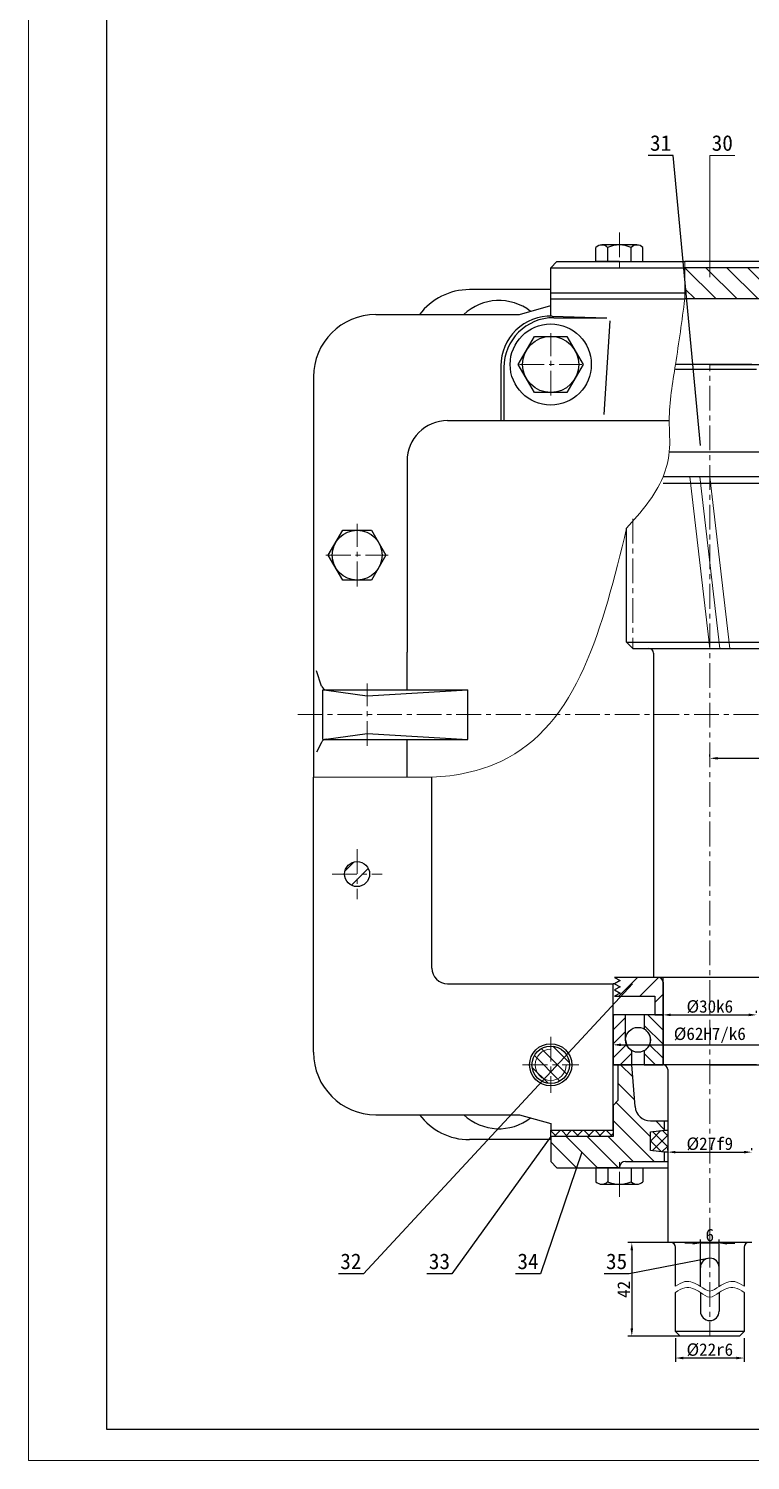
# Model space of a CAD drawing. Header units: millimetres. Extents: x 0 to 1189, y 0 to 841.
# Drawn here: x 0 to 231.4, y 0 to 459 of the extents above; entities that cross this region are included whole.
import ezdxf
from ezdxf import colors
from ezdxf.entities.mleader import LeaderData, LeaderLine
from ezdxf.enums import TextEntityAlignment as Align
from ezdxf.math import Vec2, Vec3

# ---------------------------------------------------------------- set-up
doc = ezdxf.new("R2010")
doc.units = ezdxf.units.MM
doc.header["$LTSCALE"] = 0.25
doc.linetypes.add('CENTER', pattern=[50.8, 31.75, -6.35, 6.35, -6.35])
for name, color, linetype, lineweight in [('中心线', 7, 'CENTER', 15), ('剖面线', 5, 'Continuous', 15), ('尺寸', 3, 'Continuous', 15), ('文字', 7, 'Continuous', 15), ('标注', 7, 'Continuous', 15), ('粗实线', 7, 'Continuous', 30), ('细实线', 7, 'Continuous', 15)]:
    doc.layers.add(name, color=color, linetype=linetype, lineweight=lineweight)
doc.styles.add('Songti', font='')
doc.styles.get("Standard").update_dxf_attribs({"font": ''})
doc.styles.get('Songti').set_extended_font_data('SimSun')
doc.styles.get('Standard').set_extended_font_data('SimSun')
doc.dimstyles.new('Songti', dxfattribs={"dimtxt": 4, "dimasz": 2.5, "dimexe": 1.25, "dimexo": 0.625, "dimtad": 1, "dimdec": 0, "dimdsep": 46, "dimtxsty": 'Songti', "dimcen": 2.5, "dimadec": 0, "dimazin": 0, "dimtfac": 1, "dimtdec": 3, "dimtmove": 0, "dimatfit": 3, "dimfxl": 1, "dimarcsym": 0})

# ---------------------------------------------------------------- blocks, each defined once
blk = doc.blocks.new('*D936')
at = {"layer": 'Defpoints', "color": 0, "transparency": 16777216}
for p in [(207.36, 39.81), (229.36, 39.81), (207.36, 32.81)]:
    blk.add_point(p, dxfattribs=at)
at = {"layer": '尺寸', "color": 0, "lineweight": -2, "transparency": 16777216}
for p, q in [((207.36, 39.18), (207.36, 31.56)), ((229.36, 39.18), (229.36, 31.56)), ((226.86, 32.81), (209.86, 32.81))]:
    blk.add_line(p, q, dxfattribs=at)
at = {"layer": '尺寸', "color": 0, "transparency": 16777216}
for points in [[(209.86, 33.22), (209.86, 32.39), (207.36, 32.81)], [(226.86, 33.22), (226.86, 32.39), (229.36, 32.81)]]:
    blk.add_solid(points, dxfattribs=at)
at = {"layer": '尺寸', "color": 0, "transparency": 16777216, "insert": (218.36, 35.43), "char_height": 4, "attachment_point": 5, "style": 'Songti'}
blk.add_mtext('%%c22r6', dxfattribs=at)
blk = doc.blocks.new('*D937')
at = {"layer": 'Defpoints', "color": 0, "transparency": 16777216}
for p in [(218.36, 69.81), (193.36, 39.81), (218.36, 39.81)]:
    blk.add_point(p, dxfattribs=at)
at = {"layer": '尺寸', "color": 0, "lineweight": -2, "transparency": 16777216}
for p, q in [((217.74, 69.81), (192.11, 69.81)), ((193.36, 67.31), (193.36, 42.31)), ((217.74, 39.81), (192.11, 39.81))]:
    blk.add_line(p, q, dxfattribs=at)
at = {"layer": '尺寸', "color": 0, "transparency": 16777216}
for points in [[(192.94, 67.31), (193.78, 67.31), (193.36, 69.81)], [(192.94, 42.31), (193.78, 42.31), (193.36, 39.81)]]:
    blk.add_solid(points, dxfattribs=at)
at = {"layer": '尺寸', "color": 0, "transparency": 16777216, "insert": (190.74, 54.81), "char_height": 4, "attachment_point": 5, "rotation": 90, "style": 'Songti'}
blk.add_mtext('42', dxfattribs=at)
blk = doc.blocks.new('*D938')
at = {"layer": 'Defpoints', "color": 0, "transparency": 16777216}
for p in [(215.36, 69.59), (215.36, 59.81), (221.36, 59.81)]:
    blk.add_point(p, dxfattribs=at)
at = {"layer": '尺寸', "color": 0, "lineweight": -2, "transparency": 16777216}
for p, q in [((212.86, 69.59), (210.36, 69.59)), ((215.36, 60.43), (215.36, 70.84)), ((221.36, 69.59), (215.36, 69.59)), ((221.36, 60.43), (221.36, 70.84)), ((223.86, 69.59), (226.36, 69.59))]:
    blk.add_line(p, q, dxfattribs=at)
at = {"layer": '尺寸', "color": 0, "transparency": 16777216}
for points in [[(212.86, 70.01), (212.86, 69.18), (215.36, 69.59)], [(223.86, 70.01), (223.86, 69.18), (221.36, 69.59)]]:
    blk.add_solid(points, dxfattribs=at)
at = {"layer": '尺寸', "color": 0, "transparency": 16777216, "insert": (218.36, 72.22), "char_height": 4, "attachment_point": 5, "style": 'Songti'}
blk.add_mtext('6', dxfattribs=at)
blk = doc.blocks.new('*D942')
at = {"layer": 'Defpoints', "color": 0, "transparency": 16777216}
for p in [(187.36, 133.21), (249.36, 133.21), (249.36, 133.21)]:
    blk.add_point(p, dxfattribs=at)
at = {"layer": '尺寸', "color": 0, "lineweight": -2, "transparency": 16777216}
for p, q in [((187.36, 133.83), (187.36, 134.46)), ((189.86, 133.21), (246.86, 133.21)), ((249.36, 133.83), (249.36, 134.46))]:
    blk.add_line(p, q, dxfattribs=at)
at = {"layer": '尺寸', "color": 0, "transparency": 16777216}
for points in [[(189.86, 133.62), (189.86, 132.79), (187.36, 133.21)], [(246.86, 133.62), (246.86, 132.79), (249.36, 133.21)]]:
    blk.add_solid(points, dxfattribs=at)
at = {"layer": '尺寸', "color": 0, "transparency": 16777216, "insert": (218.36, 136.27), "char_height": 4, "attachment_point": 5, "style": 'Songti'}
blk.add_mtext('%%c62H7/k6', dxfattribs=at)
blk = doc.blocks.new('*D943')
at = {"layer": 'Defpoints', "color": 0, "transparency": 16777216}
for p in [(203.36, 142.81), (233.36, 142.81), (233.36, 142.81)]:
    blk.add_point(p, dxfattribs=at)
at = {"layer": '尺寸', "color": 0, "lineweight": -2, "transparency": 16777216}
for p, q in [((203.36, 143.43), (203.36, 144.06)), ((205.86, 142.81), (230.86, 142.81)), ((233.36, 143.43), (233.36, 144.06))]:
    blk.add_line(p, q, dxfattribs=at)
at = {"layer": '尺寸', "color": 0, "transparency": 16777216}
for points in [[(205.86, 143.22), (205.86, 142.39), (203.36, 142.81)], [(230.86, 143.22), (230.86, 142.39), (233.36, 142.81)]]:
    blk.add_solid(points, dxfattribs=at)
at = {"layer": '尺寸', "color": 0, "transparency": 16777216, "insert": (218.36, 145.43), "char_height": 4, "attachment_point": 5, "style": 'Songti'}
blk.add_mtext('%%c30k6', dxfattribs=at)
blk = doc.blocks.new('*D952')
at = {"layer": 'Defpoints', "color": 0, "transparency": 16777216}
for p in [(204.86, 98.81), (231.86, 98.81), (231.86, 98.81)]:
    blk.add_point(p, dxfattribs=at)
at = {"layer": '尺寸', "color": 0, "lineweight": -2, "transparency": 16777216}
for p, q in [((204.86, 99.43), (204.86, 100.06)), ((207.36, 98.81), (229.36, 98.81)), ((231.86, 99.43), (231.86, 100.06))]:
    blk.add_line(p, q, dxfattribs=at)
at = {"layer": '尺寸', "color": 0, "transparency": 16777216}
for points in [[(207.36, 99.22), (207.36, 98.39), (204.86, 98.81)], [(229.36, 99.22), (229.36, 98.39), (231.86, 98.81)]]:
    blk.add_solid(points, dxfattribs=at)
at = {"layer": '尺寸', "color": 0, "transparency": 16777216, "insert": (218.36, 101.43), "char_height": 4, "attachment_point": 5, "style": 'Songti'}
blk.add_mtext('%%c27f9', dxfattribs=at)
blk = doc.blocks.new('*D957')
at = {"layer": 'Defpoints', "color": 0, "transparency": 16777216}
for p in [(218.36, 225.06), (328.36, 225.06), (328.36, 225.06)]:
    blk.add_point(p, dxfattribs=at)
at = {"layer": '尺寸', "color": 0, "lineweight": -2, "transparency": 16777216}
for p, q in [((218.36, 225.68), (218.36, 226.31)), ((220.86, 225.06), (325.86, 225.06)), ((328.36, 225.68), (328.36, 226.31))]:
    blk.add_line(p, q, dxfattribs=at)
at = {"layer": '尺寸', "color": 0, "transparency": 16777216}
for points in [[(220.86, 225.47), (220.86, 224.64), (218.36, 225.06)], [(325.86, 225.47), (325.86, 224.64), (328.36, 225.06)]]:
    blk.add_solid(points, dxfattribs=at)
at = {"layer": '尺寸', "color": 0, "transparency": 16777216, "insert": (273.36, 227.84), "char_height": 4, "attachment_point": 5, "style": 'Songti'}
blk.add_mtext('110±0.027', dxfattribs=at)
blk = doc.blocks.new('_None')

msp = doc.modelspace()

# ---------------------------------------------------------------- hatches: boundary and pattern name
at = {"layer": '剖面线'}
h = msp.add_hatch(dxfattribs=at)
h.set_pattern_fill('ANSI31', color=256, scale=1.5, angle=90, style=0)
edge = h.paths.add_edge_path(flags=16)
edge.add_arc((237.28, 367.31), 5, 3.8141, 90)
edge.add_line((237.28, 372.31), (210.36, 372.31))
edge.add_line((210.36, 372.31), (210.36, 382.31))
edge.add_line((210.36, 382.31), (218.36, 382.31))
edge.add_line((218.36, 382.31), (245.36, 382.31))
edge.add_arc((245.36, 384.31), 2, 270, 360)
edge.add_line((247.36, 384.31), (254.86, 384.31))
edge.add_line((254.86, 384.31), (263.86, 384.31))
edge.add_line((263.86, 384.31), (267.36, 384.31))
edge.add_line((267.36, 384.31), (269.36, 382.31))
edge.add_line((269.36, 382.31), (269.36, 374.31))
edge.add_line((269.36, 374.31), (263.86, 374.31))
edge.add_line((263.86, 374.31), (254.86, 374.31))
edge.add_line((254.86, 374.31), (249.36, 374.31))
edge.add_line((249.36, 374.31), (249.36, 372.31))
edge.add_line((249.36, 372.31), (249.36, 364.31))
edge.add_line((249.36, 364.31), (247.86, 362.81))
edge.add_line((247.86, 362.81), (247.86, 351.31))
edge.add_line((247.86, 351.31), (243.36, 351.31))
edge.add_line((243.36, 351.31), (242.27, 367.64))
h = msp.add_hatch(dxfattribs=at)
h.set_pattern_fill('ANSI31', color=256, scale=1.5, style=0)
edge = h.paths.add_edge_path(flags=16)
edge.add_arc((105.3, 187.93), 4, 0, 360)
h = msp.add_hatch(dxfattribs=at)
h.set_pattern_fill('ANSI31', color=256, scale=1.5, style=0)
h.paths.add_polyline_path([(203.36, 154.81), (198.03, 154.81), (187.86, 154.81), (189.59, 153.81), (187.86, 152.81), (189.59, 151.81), (187.86, 150.81), (189.59, 149.81), (187.86, 148.81), (200.69, 148.81), (200.69, 142.81), (203.36, 142.81)], flags=16)
h = msp.add_hatch(dxfattribs=at)
h.set_pattern_fill('ANSI31', color=256, style=0)
edge = h.paths.add_edge_path(flags=16)
edge.add_line((187.36, 134.81), (187.36, 126.81))
edge.add_line((187.36, 126.81), (193.36, 126.81))
edge.add_line((193.36, 126.81), (193.36, 131.34))
edge.add_arc((195.36, 134.81), 4, 180, 240, ccw=False)
edge.add_line((191.36, 134.81), (191.36, 142.81))
edge.add_line((191.36, 142.81), (187.36, 142.81))
edge.add_line((187.36, 142.81), (187.36, 134.81))
h = msp.add_hatch(dxfattribs=at)
h.set_pattern_fill('ANSI31', color=256, angle=90, style=0)
edge = h.paths.add_edge_path(flags=16)
edge.add_line((203.36, 134.81), (203.36, 142.81))
edge.add_line((203.36, 142.81), (197.36, 142.81))
edge.add_line((197.36, 142.81), (197.36, 138.27))
edge.add_arc((195.36, 134.81), 4, -60, 60, ccw=False)
edge.add_line((197.36, 131.34), (197.36, 126.81))
edge.add_line((197.36, 126.81), (203.36, 126.81))
edge.add_line((203.36, 126.81), (203.36, 134.81))
h = msp.add_hatch(dxfattribs=at)
h.set_pattern_fill('ANSI31', color=256, angle=90, style=0)
edge = h.paths.add_edge_path(flags=16)
edge.add_arc((167.36, 126.81), 6, 0, 360)
h = msp.add_hatch(dxfattribs=at)
h.set_pattern_fill('ANSI31', color=256, scale=1.5, angle=90, style=0)
edge = h.paths.add_edge_path(flags=16)
edge.add_arc((199.39, 113.81), 5, 184.4474, 270)
edge.add_line((199.39, 108.81), (203.86, 108.81))
edge.add_line((203.86, 108.81), (203.86, 105.86))
edge.add_line((203.86, 105.86), (199.36, 105.31))
edge.add_line((199.36, 105.31), (199.36, 99.31))
edge.add_line((199.36, 99.31), (203.86, 98.75))
edge.add_line((203.86, 98.75), (203.86, 95.81))
edge.add_line((203.86, 95.81), (191.36, 95.81))
edge.add_arc((191.36, 93.81), 2, 90, 180)
edge.add_line((189.36, 93.81), (181.86, 93.81))
edge.add_line((181.86, 93.81), (172.86, 93.81))
edge.add_line((172.86, 93.81), (169.36, 93.81))
edge.add_line((169.36, 93.81), (167.36, 95.81))
edge.add_line((167.36, 95.81), (167.36, 103.81))
edge.add_line((167.36, 103.81), (172.86, 103.81))
edge.add_line((172.86, 103.81), (181.86, 103.81))
edge.add_line((181.86, 103.81), (187.36, 103.81))
edge.add_line((187.36, 103.81), (187.36, 105.81))
edge.add_line((187.36, 105.81), (187.36, 113.81))
edge.add_line((187.36, 113.81), (188.86, 115.31))
edge.add_line((188.86, 115.31), (188.86, 126.81))
edge.add_line((188.86, 126.81), (193.36, 126.81))
edge.add_line((193.36, 126.81), (194.4, 113.42))
h = msp.add_hatch(dxfattribs=at)
h.set_pattern_fill('ANSI37', color=256, scale=0.8, style=0)
h.paths.add_polyline_path([(167.36, 103.81), (167.36, 105.81), (187.36, 105.81), (187.36, 103.81)], flags=16)
h = msp.add_hatch(dxfattribs=at)
h.set_pattern_fill('ANSI37', color=256, scale=0.8, style=0)
h.paths.add_polyline_path([(204.86, 102.31), (204.86, 98.75), (203.86, 98.75), (199.36, 99.31), (199.36, 105.31), (203.86, 105.86), (204.86, 105.86)], flags=16)

# ---------------------------------------------------------------- linework, layer by layer
at = {"layer": '中心线'}
for p, q in [((189.37, 393.61), (189.37, 381.31)), ((167.36, 341.31), (167.36, 361.31)), ((157.36, 351.31), (177.36, 351.31)), ((218.36, 69.81), (218.36, 351.31)), ((105.3, 280.18), (105.3, 300.18)), ((193.69, 301.81), (193.69, 260.31)), ((95.3, 290.18), (115.3, 290.18)), ((108.48, 229.06), (108.48, 249.06)), ((86.3, 239.06), (627.9, 239.06)), ((105.3, 195.93), (105.3, 179.93)), ((97.3, 187.93), (113.3, 187.93)), ((167.36, 135.81), (167.36, 117.81)), ((158.36, 126.81), (176.36, 126.81)), ((189.37, 84.51), (189.37, 96.81)), ((218.36, 69.81), (218.36, 39.81))]:
    msp.add_line(p, q, dxfattribs=at)
at = {"layer": '文字'}
for p, q in [((0, 841), (0, 0)), ((0, 0), (1189, 0))]:
    msp.add_line(p, q, dxfattribs=at)
at = {"layer": '标注'}
for p, q in [((218.36, 379.31), (218.36, 418.31)), ((218.36, 418.31), (226.36, 418.31))]:
    msp.add_line(p, q, dxfattribs=at)
at = {"layer": '粗实线'}
for p, q in [((25, 831), (25, 10)), ((181.86, 384.31), (181.86, 388.83)), ((195, 389.61), (183.74, 389.61)), ((185.62, 384.31), (185.62, 388.83)), ((193.12, 384.31), (193.12, 388.83)), ((196.88, 384.31), (196.88, 388.83)), ((167.36, 382.31), (169.36, 384.31)), ((167.36, 372.31), (167.36, 382.31)), ((167.36, 382.31), (210.36, 382.31)), ((169.36, 384.31), (210.36, 384.31)), ((189.37, 384.31), (181.86, 384.31)), ((189.37, 384.31), (196.88, 384.31)), ((247.36, 384.31), (210.36, 384.31)), ((218.36, 382.31), (210.36, 382.31)), ((245.36, 382.31), (218.36, 382.31)), ((167.36, 375.31), (141.3, 375.31)), ((167.36, 374.31), (210.36, 374.31)), ((167.36, 366.81), (167.36, 372.31)), ((167.36, 372.31), (210.36, 372.31)), ((237.28, 372.31), (210.36, 372.31)), ((111.3, 367.31), (157.36, 367.31)), ((157.36, 367.31), (167.36, 370.17)), ((167.83, 366.82), (185.36, 366.31)), ((168.36, 366.31), (185.36, 366.31)), ((186.36, 365.31), (184.36, 335.31)), ((156.97, 351.31), (162.17, 360.31)), ((162.17, 360.31), (172.56, 360.31)), ((172.56, 360.31), (177.75, 351.31)), ((151.36, 350.83), (151.36, 333.31)), ((152.36, 350.31), (152.36, 333.31)), ((162.17, 342.31), (156.97, 351.31)), ((177.75, 351.31), (172.56, 342.31)), ((231.86, 351.31), (207.36, 351.31)), ((207.36, 349.81), (233.36, 349.81)), ((218.36, 351.31), (249.36, 351.31)), ((91.3, 347.31), (91.3, 219.06)), ((172.56, 342.31), (162.17, 342.31)), ((134.3, 333.31), (205.36, 333.31)), ((205.36, 323.31), (236.36, 323.31)), ((121.3, 320.31), (121.3, 259.06)), ((243.04, 315.31), (203.36, 315.31)), ((203.36, 313.31), (240.04, 313.31)), ((191.69, 262.31), (191.69, 298.81)), ((96.06, 290.18), (100.68, 298.18)), ((100.68, 298.18), (109.92, 298.18)), ((109.92, 298.18), (114.54, 290.18)), ((100.68, 282.18), (96.06, 290.18)), ((114.54, 290.18), (109.92, 282.18)), ((109.92, 282.18), (100.68, 282.18)), ((193.69, 260.31), (191.69, 262.31)), ((191.69, 262.31), (240.04, 262.31)), ((121.3, 247.06), (121.3, 259.06)), ((193.69, 260.31), (243.04, 260.31)), ((198.86, 260.31), (198.86, 260.31)), ((200.36, 258.81), (200.36, 154.81)), ((93.91, 248.23), (92.3, 253.06)), ((94.3, 247.06), (140.83, 247.06)), ((94.3, 231.06), (94.3, 247.06)), ((95.53, 246.88), (108.48, 245.06)), ((108.48, 245.06), (140.83, 247.06)), ((140.83, 231.06), (140.83, 247.06)), ((93.83, 230.12), (92.3, 227.06)), ((94.3, 231.06), (140.83, 231.06)), ((95.34, 231.2), (108.48, 233.06)), ((108.48, 233.06), (140.83, 231.06)), ((121.3, 219.06), (121.3, 231.06)), ((91.3, 130.81), (91.3, 219.06)), ((129.3, 157.81), (129.3, 219.06)), ((134.3, 152.81), (187.36, 152.81)), ((187.36, 105.81), (187.36, 152.81)), ((187.86, 152.81), (187.36, 152.81)), ((198.03, 154.81), (187.86, 154.81)), ((187.86, 154.81), (189.59, 153.81)), ((189.59, 153.81), (187.86, 152.81)), ((187.86, 152.81), (189.59, 151.81)), ((189.59, 151.81), (187.86, 150.81)), ((203.36, 154.81), (198.03, 154.81)), ((198.03, 154.81), (198.03, 154.81)), ((201.86, 154.81), (200.36, 154.81)), ((236.36, 154.81), (200.36, 154.81)), ((203.36, 142.81), (203.36, 154.81)), ((203.36, 153.31), (203.36, 126.81)), ((187.86, 150.81), (189.59, 149.81)), ((189.59, 149.81), (187.86, 148.81)), ((187.86, 148.81), (200.69, 148.81)), ((200.69, 148.81), (200.69, 142.81)), ((191.36, 142.81), (187.36, 142.81)), ((187.36, 142.81), (187.36, 134.81)), ((191.36, 134.81), (191.36, 142.81)), ((197.36, 142.81), (191.36, 142.81)), ((203.36, 142.81), (197.36, 142.81)), ((197.36, 142.81), (197.36, 138.27)), ((200.69, 142.81), (203.36, 142.81)), ((203.36, 134.81), (203.36, 142.81)), ((187.36, 134.81), (187.36, 126.81)), ((203.36, 126.81), (203.36, 134.81)), ((193.36, 126.81), (193.36, 131.34)), ((197.36, 131.34), (197.36, 126.81)), ((187.36, 126.81), (193.36, 126.81)), ((218.36, 126.81), (187.36, 126.81)), ((193.36, 126.81), (188.86, 126.81)), ((188.86, 126.81), (188.86, 115.31)), ((197.36, 126.81), (193.36, 126.81)), ((194.4, 113.42), (193.36, 126.81)), ((197.36, 126.81), (203.36, 126.81)), ((203.36, 126.81), (203.36, 126.81)), ((233.36, 126.81), (203.36, 126.81)), ((204.86, 125.31), (204.86, 69.81)), ((218.36, 126.81), (249.36, 126.81)), ((188.86, 115.31), (187.36, 113.81)), ((111.3, 110.81), (157.36, 110.81)), ((157.36, 110.81), (167.36, 107.94)), ((187.36, 113.81), (187.36, 105.81)), ((167.36, 107.94), (167.36, 105.81)), ((167.36, 105.81), (187.36, 105.81)), ((167.36, 103.81), (167.36, 105.81)), ((167.36, 105.81), (187.36, 105.81)), ((187.36, 105.81), (187.36, 103.81)), ((187.36, 105.81), (187.36, 103.81)), ((199.36, 105.31), (203.86, 105.86)), ((199.36, 105.31), (203.86, 105.86)), ((199.39, 108.81), (203.86, 108.81)), ((203.86, 105.86), (203.86, 108.81)), ((203.86, 108.81), (204.86, 108.81)), ((203.86, 105.86), (204.86, 105.86)), ((204.86, 105.86), (204.86, 102.31)), ((167.36, 102.81), (141.3, 102.81)), ((172.86, 103.81), (167.36, 103.81)), ((167.36, 103.81), (167.36, 95.81)), ((187.36, 103.81), (167.36, 103.81)), ((181.86, 103.81), (172.86, 103.81)), ((187.36, 103.81), (181.86, 103.81)), ((199.36, 99.31), (199.36, 105.31)), ((199.36, 99.31), (199.36, 105.31)), ((204.86, 102.31), (204.86, 98.75)), ((203.86, 98.75), (199.36, 99.31)), ((203.86, 98.75), (199.36, 99.31)), ((203.86, 95.81), (203.86, 98.75)), ((204.86, 98.75), (203.86, 98.75)), ((167.36, 95.81), (169.36, 93.81)), ((169.36, 93.81), (172.86, 93.81)), ((172.86, 93.81), (181.86, 93.81)), ((181.86, 93.81), (189.36, 93.81)), ((189.37, 93.81), (181.86, 93.81)), ((181.86, 93.81), (181.86, 89.28)), ((185.62, 93.81), (185.62, 89.28)), ((189.36, 93.81), (189.36, 93.81)), ((189.36, 93.81), (204.86, 93.81)), ((189.37, 93.81), (196.88, 93.81)), ((191.36, 95.81), (203.86, 95.81)), ((193.12, 93.81), (193.12, 89.28)), ((196.88, 93.81), (196.88, 89.28)), ((203.86, 95.81), (204.86, 95.81)), ((183.74, 88.51), (195, 88.51)), ((231.86, 69.81), (204.86, 69.81)), ((207.36, 55.79), (207.36, 68.31)), ((229.36, 68.31), (229.36, 55.79)), ((215.36, 55.79), (215.36, 61.81)), ((221.36, 55.79), (221.36, 61.81)), ((207.36, 41.31), (207.36, 53.83)), ((215.36, 53.83), (215.36, 47.81)), ((221.36, 53.83), (221.36, 47.81)), ((229.36, 53.83), (229.36, 41.31)), ((208.86, 39.81), (207.36, 41.31)), ((229.36, 41.31), (207.36, 41.31)), ((227.86, 39.81), (208.86, 39.81)), ((229.36, 41.31), (227.86, 39.81)), ((25, 10), (1179, 10))]:
    msp.add_line(p, q, dxfattribs=at)
for centre, radius in [((167.36, 351.31), 13), ((167.36, 351.31), 9), ((105.3, 290.18), 8), ((105.3, 187.93), 4), ((195.36, 134.81), 4), ((167.36, 126.81), 6.75), ((167.36, 126.81), 6)]:
    msp.add_circle(centre, radius, dxfattribs=at)
for centre, radius, start, end in [((183.74, 386.95), 2.65, 45, 135), ((189.37, 380.16), 9.45, 66.5982, 113.4018), ((195, 386.95), 2.65, 45, 135), ((141.3, 355.31), 20, 90, 143.1301), ((150.8, 355.31), 16.5, 52.121, 133.3418), ((111.3, 347.31), 20, 90, 180), ((167.36, 350.83), 16, 88.3153, 180), ((168.36, 350.31), 16, 90, 180), ((134.3, 320.31), 13, 90, 180), ((198.86, 258.81), 1.5, 0, 90), ((95.81, 248.86), 2, 198.4349, 261.9701), ((95.62, 229.22), 2, 98.0299, 153.4349), ((134.3, 157.81), 5, 180, 270), ((201.86, 153.31), 1.5, 0, 90), ((195.36, 134.81), 4, 300, 60), ((195.36, 134.81), 4, 180, 240), ((111.3, 130.81), 20, 180, 270), ((203.36, 125.31), 1.5, 0, 90), ((141.3, 122.81), 20, 216.8699, 270), ((150.8, 122.81), 16.5, 226.6582, 307.879), ((199.39, 113.81), 5, 184.4474, 270), ((191.36, 93.81), 2, 90, 180), ((183.74, 91.16), 2.65, 225, 315), ((189.37, 97.96), 9.45, 246.5982, 293.4018), ((195, 91.16), 2.65, 225, 315), ((205.86, 68.31), 1.5, 0, 90), ((230.86, 68.31), 1.5, 90, 180), ((218.36, 61.81), 3, 0, 180), ((218.36, 47.81), 3, 180, 0)]:
    msp.add_arc(centre, radius, start, end, dxfattribs=at)
at = {"layer": '细实线'}
for p, q in [((210.36, 382.31), (210.36, 384.31)), ((210.36, 382.31), (210.36, 372.31)), ((211.92, 315.31), (218.36, 260.31)), ((215.14, 315.31), (221.58, 260.31)), ((218.36, 315.31), (224.8, 260.31))]:
    msp.add_line(p, q, dxfattribs=at)
msp.add_arc((167.36, 126.81), 5, 90, 0, dxfattribs=at)
for points, knots in [([(191.69, 298.81), (196.25, 303.94), (202.68, 311.18), (205.95, 323.87), (204.78, 336.04), (207.66, 352.34), (209.41, 365.31), (210.36, 372.31)], [0, 0, 0, 0, 20.212759, 28.45897, 38.45897, 56.56974, 77.782944, 77.782944, 77.782944, 77.782944]), ([(91.3, 219.06), (100.63, 219.06), (110.63, 219.06), (121.63, 219.06), (124.97, 219.07), (135.14, 218.87), (174.21, 227.34), (183.98, 267.27), (191.69, 298.81)], [0, 0, 0, 0, 28, 30, 33, 38, 60.621331, 145.554647, 145.554647, 145.554647, 145.554647]), ([(229.36, 55.79), (228.38, 56.43), (225.88, 58.09), (221.85, 56.37), (218.36, 53.47), (214.88, 56.37), (210.85, 58.09), (208.34, 56.43), (207.36, 55.79)], [0, 0, 0, 0, 3.354102, 8.574255, 11.928357, 15.282459, 20.502612, 23.856714, 23.856714, 23.856714, 23.856714]), ([(229.36, 53.83), (228.38, 54.48), (225.88, 56.13), (221.85, 54.41), (218.36, 51.51), (214.88, 54.41), (210.85, 56.13), (208.34, 54.48), (207.36, 53.83)], [0, 0, 0, 0, 3.354102, 8.574255, 11.928357, 15.282459, 20.502612, 23.856714, 23.856714, 23.856714, 23.856714])]:
    msp.add_open_spline(points, degree=3, knots=knots, dxfattribs=at)

# ---------------------------------------------------------------- texts
at = {"layer": '文字', "style": 'Songti'}
for s, p in [('31', (202.58, 422.31)), ('30', (222.36, 422.31)), ('32', (103.3, 63.81)), ('33', (131.69, 63.81)), ('34', (160.08, 63.81)), ('35', (188.47, 63.81))]:
    msp.add_text(s, height=5, dxfattribs=at).set_placement(p, align=Align.MIDDLE_CENTER)

# ---------------------------------------------------------------- dimensions: what is measured, and where the dimension line sits
at = {"layer": '尺寸'}
dim = msp.add_linear_dim(base=(328.36, 225.06), p1=(218.36, 225.06), p2=(328.36, 225.06), text='110±0.027', dimstyle='Songti', override={"dimpost": '<>'}, dxfattribs=at)
dim.commit()
dim.dimension.update_dxf_attribs({"geometry": '*D957', "text_midpoint": (273.36, 227.84)})
for base, p1, p2, override, picture, middle in [((233.36, 142.81), (203.36, 142.81), (233.36, 142.81), {"dimpost": '%%c<>k6'}, '*D943', (218.36, 145.43)), ((249.36, 133.21), (187.36, 133.21), (249.36, 133.21), {"dimpost": '%%c<>H7/k6'}, '*D942', (218.36, 136.27)), ((231.86, 98.81), (204.86, 98.81), (231.86, 98.81), {"dimpost": '%%c<>f9'}, '*D952', (218.36, 101.43)), ((215.36, 69.59), (221.36, 59.81), (215.36, 59.81), {"dimpost": '<>'}, '*D938', (218.36, 72.22)), ((207.36, 32.81), (229.36, 39.81), (207.36, 39.81), {"dimpost": '%%c<>r6'}, '*D936', (218.36, 35.43))]:
    dim = msp.add_linear_dim(base=base, p1=p1, p2=p2, dimstyle='Songti', override=override, dxfattribs=at)
    dim.commit()
    dim.dimension.update_dxf_attribs({"geometry": picture, "text_midpoint": middle})
dim = msp.add_linear_dim(base=(193.36, 39.81), p1=(218.36, 69.81), p2=(218.36, 39.81), angle=90, text='42', dimstyle='Songti', override={"dimpost": '<>'}, dxfattribs=at)
dim.commit()
dim.dimension.update_dxf_attribs({"geometry": '*D937', "text_midpoint": (190.74, 54.81)})

# ---------------------------------------------------------------- leaders
at = {"layer": '标注'}
ml = msp.add_multileader_mtext('Standard', dxfattribs=at)
ml.set_content('', color=256)
ml.set_leader_properties()
ml.set_arrow_properties(name='NONE')
ml.build(insert=Vec2(0, 0))
ml.multileader.update_dxf_attribs({"text_left_attachment_type": 5, "text_right_attachment_type": 5, "dogleg_length": 6})
ctx = ml.context
ctx.base_point = Vec3(196.58, 418.31)
ctx.left_attachment, ctx.right_attachment = 5, 5
notes = []
notes.append((ctx, [(1, (1, 1, 0), (206.58, 418.31), (-1, 0), 6, [(0, [(215.36, 325.31)], 0, [])])]))
ctx.mtext.insert, ctx.mtext.flow_direction = Vec3(198.58, 422.31), 5
ml = msp.add_multileader_mtext('Standard', dxfattribs=at)
ml.set_content('', color=256)
ml.set_leader_properties()
ml.set_arrow_properties(name='NONE')
ml.build(insert=Vec2(0, 0))
ml.multileader.update_dxf_attribs({"text_left_attachment_type": 5, "text_right_attachment_type": 5, "dogleg_length": 6})
ctx = ml.context
ctx.base_point = Vec3(97.3, 59.81)
ctx.left_attachment, ctx.right_attachment = 5, 5
notes.append((ctx, [(1, (1, 1, 0), (107.3, 59.81), (-1, 0), 6, [(0, [(193.56, 152.81)], 0, [])])]))
ctx.mtext.insert, ctx.mtext.flow_direction = Vec3(99.3, 63.81), 5
ml = msp.add_multileader_mtext('Standard', dxfattribs=at)
ml.set_content('', color=256)
ml.set_leader_properties()
ml.set_arrow_properties(name='NONE')
ml.build(insert=Vec2(0, 0))
ml.multileader.update_dxf_attribs({"text_left_attachment_type": 5, "text_right_attachment_type": 5, "dogleg_length": 6})
ctx = ml.context
ctx.base_point = Vec3(125.69, 59.81)
ctx.left_attachment, ctx.right_attachment = 5, 5
notes.append((ctx, [(1, (1, 1, 0), (135.69, 59.81), (-1, 0), 6, [(0, [(167.36, 103.81)], 0, [])])]))
ctx.mtext.insert, ctx.mtext.flow_direction = Vec3(127.69, 63.81), 5
ml = msp.add_multileader_mtext('Standard', dxfattribs=at)
ml.set_content('', color=256)
ml.set_leader_properties()
ml.set_arrow_properties(name='NONE')
ml.build(insert=Vec2(0, 0))
ml.multileader.update_dxf_attribs({"text_left_attachment_type": 5, "text_right_attachment_type": 5, "dogleg_length": 6})
ctx = ml.context
ctx.base_point = Vec3(154.08, 59.81)
ctx.left_attachment, ctx.right_attachment = 5, 5
notes.append((ctx, [(1, (1, 1, 0), (164.08, 59.81), (-1, 0), 6, [(0, [(177.36, 98.81)], 0, [])])]))
ctx.mtext.insert, ctx.mtext.flow_direction = Vec3(156.08, 63.81), 5
ml = msp.add_multileader_mtext('Standard', dxfattribs=at)
ml.set_content('', color=256)
ml.set_leader_properties()
ml.set_arrow_properties(name='NONE')
ml.build(insert=Vec2(0, 0))
ml.multileader.update_dxf_attribs({"text_left_attachment_type": 5, "text_right_attachment_type": 5, "dogleg_length": 6})
ctx = ml.context
ctx.base_point = Vec3(182.47, 59.81)
ctx.left_attachment, ctx.right_attachment = 5, 5
notes.append((ctx, [(1, (1, 1, 0), (192.47, 59.81), (-1, 0), 6, [(0, [(218.36, 64.81)], 0, [])])]))
ctx.mtext.insert, ctx.mtext.flow_direction = Vec3(184.47, 63.81), 5
for ctx, leaders in notes:
    for number, flags, end, landing, length, lines in leaders:
        leader = LeaderData()
        leader.index, (leader.has_last_leader_line, leader.has_dogleg_vector, leader.attachment_direction) = number, flags
        leader.last_leader_point, leader.dogleg_vector, leader.dogleg_length = Vec3(end), Vec3(landing), length
        for number, points, colour, breaks in lines:
            line = LeaderLine()
            line.index, line.vertices, line.color, line.breaks = number, Vec3.list(points), colors.encode_raw_color(colour), breaks
            leader.lines.append(line)
        ctx.leaders.append(leader)

doc.saveas('drawing.dxf')
